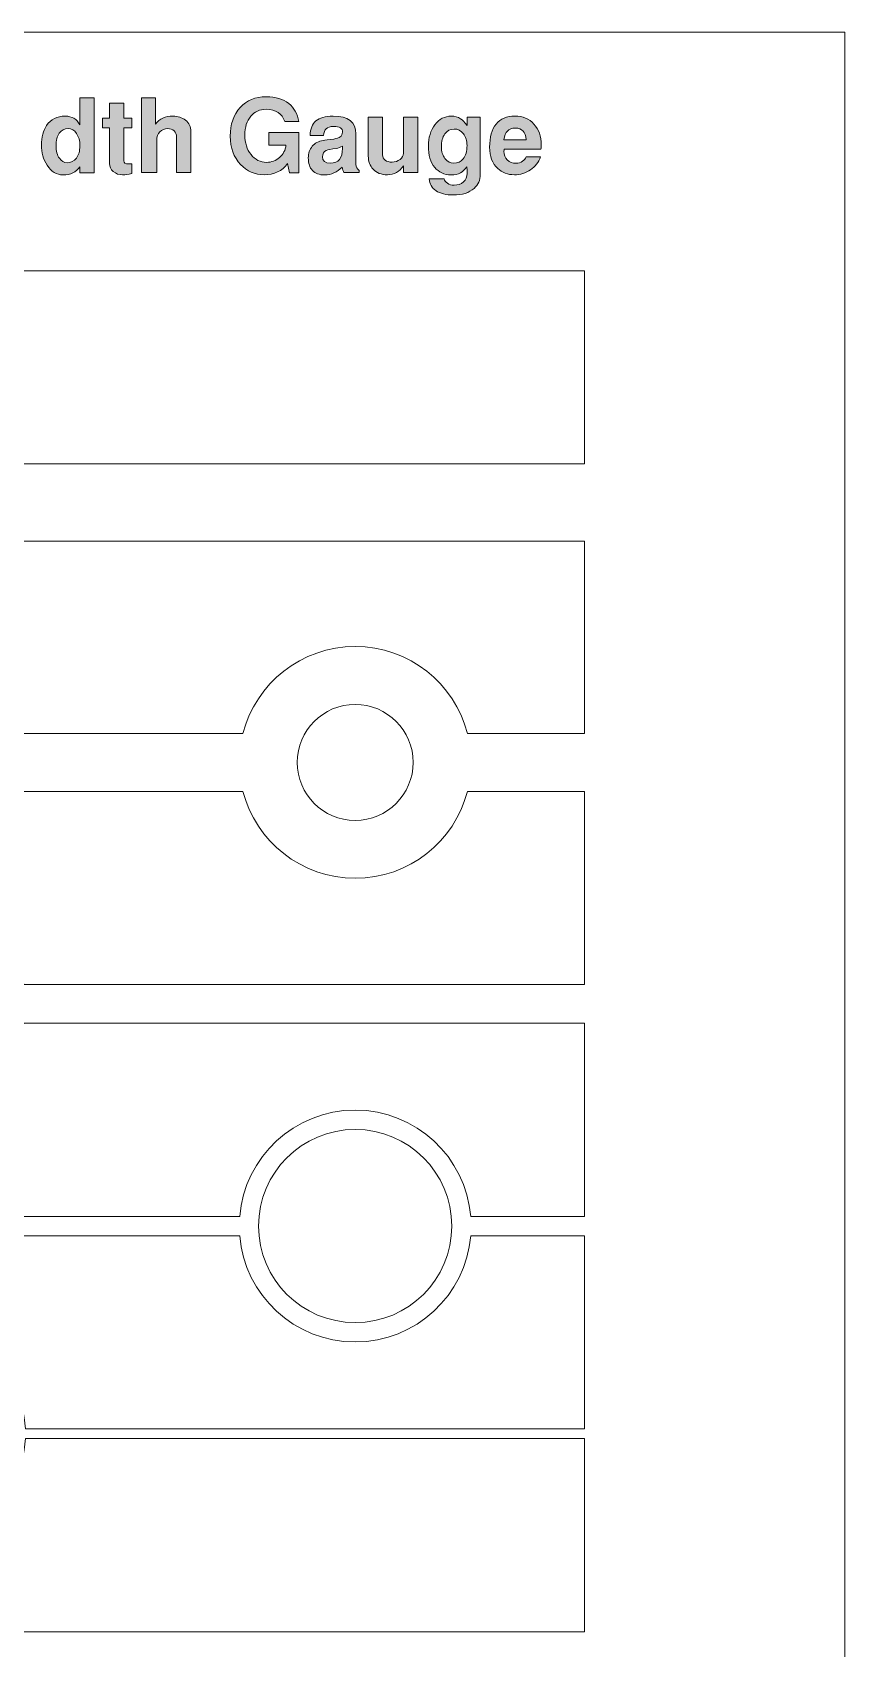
# Model space of a CAD drawing. Header units: inches. Extents: x 0.74 to 7.95, y -5.44 to -0.45.
# Drawn here: x 6.3 to 7.954, y -3.746 to -0.452 of the extents above; entities that cross this region are included whole.
import ezdxf

# ---------------------------------------------------------------- set-up
doc = ezdxf.new("R2010")
doc.units = ezdxf.units.IN
doc.header["$MEASUREMENT"] = 0
doc.layers.add('Layer 1', color=7, linetype='Continuous')

# ---------------------------------------------------------------- blocks, each defined once
blk = doc.blocks.new('block 56')
at = {"layer": 'Layer 1', "true_color": 0xed1f24}
h = blk.add_hatch(color=240, dxfattribs=at)
h.dxf.hatch_style = 2
edge = h.paths.add_edge_path()
edge.add_spline(control_points=[(6.4257, -0.7378), (6.4257, -0.7378), (6.3966, -0.7378), (6.3966, -0.7378), (6.3966, -0.7378), (6.3966, -0.7255), (6.3966, -0.7255), (6.3893, -0.7365), (6.3778, -0.742), (6.362, -0.742), (6.3492, -0.742), (6.3385, -0.7354), (6.3299, -0.7222), (6.3221, -0.7101), (6.3182, -0.6965), (6.3182, -0.6813), (6.3182, -0.6652), (6.3218, -0.6519), (6.3288, -0.6413), (6.3375, -0.6287), (6.3501, -0.6224), (6.3668, -0.6224), (6.3805, -0.6224), (6.3904, -0.6282), (6.3966, -0.6399), (6.3966, -0.6399), (6.3966, -0.5853), (6.3966, -0.5853), (6.3966, -0.5853), (6.4257, -0.5853), (6.4257, -0.5853), (6.4257, -0.5853), (6.4257, -0.7378), (6.4257, -0.7378)], knot_values=[0, 0, 0, 0, 1, 1, 1, 2, 2, 2, 3, 3, 3, 4, 4, 4, 5, 5, 5, 6, 6, 6, 7, 7, 7, 8, 8, 8, 9, 9, 9, 10, 10, 10, 11, 11, 11, 11], degree=3, periodic=1)
edge = h.paths.add_edge_path()
edge.add_spline(control_points=[(6.3966, -0.6831), (6.3966, -0.6727), (6.3943, -0.6642), (6.3897, -0.6576), (6.3851, -0.6509), (6.3794, -0.6476), (6.3725, -0.6476), (6.365, -0.6476), (6.3591, -0.6508), (6.3546, -0.6571), (6.3502, -0.6635), (6.348, -0.672), (6.348, -0.6827), (6.348, -0.6935), (6.3503, -0.702), (6.3549, -0.7082), (6.359, -0.7142), (6.3643, -0.7172), (6.3708, -0.7172), (6.3784, -0.7172), (6.3846, -0.714), (6.3894, -0.7077), (6.3942, -0.7014), (6.3966, -0.6932), (6.3966, -0.6831)], knot_values=[0, 0, 0, 0, 1, 1, 1, 2, 2, 2, 3, 3, 3, 4, 4, 4, 5, 5, 5, 6, 6, 6, 7, 7, 7, 8, 8, 8, 8], degree=3, periodic=1)
h = blk.add_hatch(color=240, dxfattribs=at)
h.dxf.hatch_style = 2
edge = h.paths.add_edge_path()
edge.add_spline(control_points=[(6.6226, -0.7372), (6.6226, -0.7372), (6.5934, -0.7372), (6.5934, -0.7372), (6.5934, -0.7372), (6.5934, -0.6651), (6.5934, -0.6651), (6.5934, -0.6597), (6.5918, -0.6554), (6.5884, -0.6523), (6.5851, -0.6492), (6.5809, -0.6476), (6.5757, -0.6476), (6.5692, -0.6476), (6.5638, -0.6498), (6.5595, -0.6544), (6.5552, -0.6589), (6.553, -0.6646), (6.553, -0.6714), (6.553, -0.6714), (6.553, -0.7372), (6.553, -0.7372), (6.553, -0.7372), (6.5218, -0.7372), (6.5218, -0.7372), (6.5218, -0.7372), (6.5218, -0.5853), (6.5218, -0.5853), (6.5218, -0.5853), (6.5509, -0.5853), (6.5509, -0.5853), (6.5509, -0.5853), (6.5509, -0.6384), (6.5509, -0.6384), (6.5588, -0.6277), (6.5705, -0.6224), (6.5859, -0.6224), (6.5961, -0.6224), (6.6046, -0.6251), (6.6116, -0.6305), (6.6189, -0.6363), (6.6226, -0.644), (6.6226, -0.6534), (6.6226, -0.6534), (6.6226, -0.7372), (6.6226, -0.7372)], knot_values=[0, 0, 0, 0, 1, 1, 1, 2, 2, 2, 3, 3, 3, 4, 4, 4, 5, 5, 5, 6, 6, 6, 7, 7, 7, 8, 8, 8, 9, 9, 9, 10, 10, 10, 11, 11, 11, 12, 12, 12, 13, 13, 13, 14, 14, 14, 15, 15, 15, 15], degree=3, periodic=1)
h = blk.add_hatch(color=240, dxfattribs=at)
h.dxf.hatch_style = 2
edge = h.paths.add_edge_path()
edge.add_spline(control_points=[(6.8424, -0.7378), (6.8424, -0.7378), (6.8234, -0.7378), (6.8234, -0.7378), (6.8234, -0.7378), (6.8197, -0.719), (6.8197, -0.719), (6.8083, -0.7342), (6.7922, -0.7418), (6.7716, -0.7418), (6.7528, -0.7418), (6.7369, -0.7348), (6.7238, -0.7209), (6.7098, -0.7061), (6.7028, -0.6869), (6.7028, -0.6634), (6.7028, -0.639), (6.7095, -0.6194), (6.7229, -0.6048), (6.7363, -0.5901), (6.754, -0.5828), (6.7761, -0.5828), (6.7953, -0.5828), (6.8106, -0.5874), (6.8222, -0.5968), (6.833, -0.6055), (6.8397, -0.6177), (6.8424, -0.6334), (6.8424, -0.6334), (6.8138, -0.6334), (6.8138, -0.6334), (6.8081, -0.6168), (6.7956, -0.6084), (6.7762, -0.6084), (6.763, -0.6084), (6.7524, -0.6132), (6.7445, -0.6227), (6.7366, -0.6322), (6.7326, -0.6449), (6.7326, -0.6608), (6.7326, -0.6769), (6.7368, -0.6902), (6.7451, -0.7007), (6.7535, -0.7113), (6.7641, -0.7165), (6.7769, -0.7165), (6.787, -0.7165), (6.7959, -0.7132), (6.8034, -0.7066), (6.8109, -0.7), (6.8152, -0.6916), (6.8163, -0.6813), (6.8163, -0.6813), (6.7813, -0.6813), (6.7813, -0.6813), (6.7813, -0.6813), (6.7813, -0.6555), (6.7813, -0.6555), (6.7813, -0.6555), (6.8424, -0.6555), (6.8424, -0.6555), (6.8424, -0.6555), (6.8424, -0.7378), (6.8424, -0.7378)], knot_values=[0, 0, 0, 0, 1, 1, 1, 2, 2, 2, 3, 3, 3, 4, 4, 4, 5, 5, 5, 6, 6, 6, 7, 7, 7, 8, 8, 8, 9, 9, 9, 10, 10, 10, 11, 11, 11, 12, 12, 12, 13, 13, 13, 14, 14, 14, 15, 15, 15, 16, 16, 16, 17, 17, 17, 18, 18, 18, 19, 19, 19, 20, 20, 20, 21, 21, 21, 21], degree=3, periodic=1)
h = blk.add_hatch(color=240, dxfattribs=at)
h.dxf.hatch_style = 2
edge = h.paths.add_edge_path()
edge.add_spline(control_points=[(6.5022, -0.7395), (6.4954, -0.7411), (6.4892, -0.742), (6.4836, -0.742), (6.4763, -0.742), (6.47, -0.7397), (6.4647, -0.7352), (6.4594, -0.7307), (6.4568, -0.7253), (6.4568, -0.719), (6.4568, -0.719), (6.4568, -0.6459), (6.4568, -0.6459), (6.4568, -0.6459), (6.4424, -0.6459), (6.4424, -0.6459), (6.4424, -0.6459), (6.4424, -0.6265), (6.4424, -0.6265), (6.4424, -0.6265), (6.4568, -0.6265), (6.4568, -0.6265), (6.4568, -0.6265), (6.4568, -0.5959), (6.4568, -0.5959), (6.4568, -0.5959), (6.4859, -0.5959), (6.4859, -0.5959), (6.4859, -0.5959), (6.4859, -0.6265), (6.4859, -0.6265), (6.4859, -0.6265), (6.5022, -0.6265), (6.5022, -0.6265), (6.5022, -0.6265), (6.5022, -0.6459), (6.5022, -0.6459), (6.5022, -0.6459), (6.4859, -0.6459), (6.4859, -0.6459), (6.4859, -0.6459), (6.4859, -0.7132), (6.4859, -0.7132), (6.4859, -0.7175), (6.4892, -0.7197), (6.4957, -0.7197), (6.4972, -0.7195), (6.4994, -0.7194), (6.5022, -0.7193), (6.5022, -0.7193), (6.5022, -0.7395), (6.5022, -0.7395)], knot_values=[0, 0, 0, 0, 1, 1, 1, 2, 2, 2, 3, 3, 3, 4, 4, 4, 5, 5, 5, 6, 6, 6, 7, 7, 7, 8, 8, 8, 9, 9, 9, 10, 10, 10, 11, 11, 11, 12, 12, 12, 13, 13, 13, 14, 14, 14, 15, 15, 15, 16, 16, 16, 17, 17, 17, 17], degree=3, periodic=1)
h = blk.add_hatch(color=240, dxfattribs=at)
h.dxf.hatch_style = 2
edge = h.paths.add_edge_path()
edge.add_spline(control_points=[(6.9653, -0.7372), (6.9653, -0.7372), (6.9343, -0.7372), (6.9343, -0.7372), (6.9329, -0.735), (6.9318, -0.7313), (6.9311, -0.7261), (6.9204, -0.7368), (6.9084, -0.7422), (6.8951, -0.7422), (6.8843, -0.7422), (6.876, -0.7391), (6.8703, -0.7331), (6.8646, -0.7271), (6.8618, -0.7185), (6.8618, -0.7074), (6.8618, -0.6982), (6.8645, -0.6904), (6.8699, -0.6838), (6.8753, -0.6773), (6.8826, -0.6734), (6.8918, -0.672), (6.8961, -0.6714), (6.9034, -0.6704), (6.9136, -0.669), (6.9197, -0.6681), (6.9242, -0.6666), (6.9269, -0.6646), (6.9296, -0.6626), (6.9311, -0.6593), (6.9313, -0.6549), (6.9318, -0.6472), (6.9257, -0.6434), (6.9132, -0.6434), (6.9002, -0.6434), (6.8934, -0.6495), (6.893, -0.6617), (6.893, -0.6617), (6.8653, -0.6617), (6.8653, -0.6617), (6.8659, -0.6484), (6.8698, -0.6385), (6.8773, -0.6321), (6.8847, -0.6256), (6.8963, -0.6224), (6.9122, -0.6224), (6.9433, -0.6224), (6.9588, -0.6344), (6.9588, -0.6584), (6.9588, -0.6584), (6.9588, -0.7207), (6.9588, -0.7207), (6.9588, -0.7256), (6.961, -0.7298), (6.9653, -0.7334), (6.9653, -0.7334), (6.9653, -0.7372), (6.9653, -0.7372)], knot_values=[0, 0, 0, 0, 1, 1, 1, 2, 2, 2, 3, 3, 3, 4, 4, 4, 5, 5, 5, 6, 6, 6, 7, 7, 7, 8, 8, 8, 9, 9, 9, 10, 10, 10, 11, 11, 11, 12, 12, 12, 13, 13, 13, 14, 14, 14, 15, 15, 15, 16, 16, 16, 17, 17, 17, 18, 18, 18, 19, 19, 19, 19], degree=3, periodic=1)
edge = h.paths.add_edge_path()
edge.add_spline(control_points=[(6.9313, -0.688), (6.9313, -0.688), (6.9313, -0.6836), (6.9313, -0.6836), (6.9272, -0.686), (6.9229, -0.6874), (6.9186, -0.688), (6.9084, -0.6892), (6.9015, -0.6908), (6.898, -0.6926), (6.8932, -0.6949), (6.8907, -0.6991), (6.8907, -0.7051), (6.8907, -0.7137), (6.8961, -0.718), (6.9068, -0.718), (6.9232, -0.718), (6.9313, -0.708), (6.9313, -0.688)], knot_values=[0, 0, 0, 0, 1, 1, 1, 2, 2, 2, 3, 3, 3, 4, 4, 4, 5, 5, 5, 6, 6, 6, 6], degree=3, periodic=1)
h = blk.add_hatch(color=240, dxfattribs=at)
h.dxf.hatch_style = 2
edge = h.paths.add_edge_path()
edge.add_spline(control_points=[(7.0847, -0.7372), (7.0847, -0.7372), (7.0555, -0.7372), (7.0555, -0.7372), (7.0555, -0.7372), (7.0555, -0.7236), (7.0555, -0.7236), (7.0479, -0.7357), (7.037, -0.7418), (7.023, -0.7418), (7.0105, -0.7418), (7.0008, -0.738), (6.9938, -0.7305), (6.9873, -0.7236), (6.984, -0.7146), (6.984, -0.7036), (6.984, -0.7036), (6.984, -0.6243), (6.984, -0.6243), (6.984, -0.6243), (7.0132, -0.6243), (7.0132, -0.6243), (7.0132, -0.6243), (7.0132, -0.7013), (7.0132, -0.7013), (7.0132, -0.7059), (7.0149, -0.7095), (7.0184, -0.7122), (7.0219, -0.7148), (7.0265, -0.7161), (7.0324, -0.7161), (7.0386, -0.7161), (7.044, -0.7143), (7.0486, -0.7107), (7.0532, -0.7071), (7.0555, -0.7029), (7.0555, -0.698), (7.0555, -0.698), (7.0555, -0.6243), (7.0555, -0.6243), (7.0555, -0.6243), (7.0847, -0.6243), (7.0847, -0.6243), (7.0847, -0.6243), (7.0847, -0.7372), (7.0847, -0.7372)], knot_values=[0, 0, 0, 0, 1, 1, 1, 2, 2, 2, 3, 3, 3, 4, 4, 4, 5, 5, 5, 6, 6, 6, 7, 7, 7, 8, 8, 8, 9, 9, 9, 10, 10, 10, 11, 11, 11, 12, 12, 12, 13, 13, 13, 14, 14, 14, 15, 15, 15, 15], degree=3, periodic=1)
h = blk.add_hatch(color=240, dxfattribs=at)
h.dxf.hatch_style = 2
edge = h.paths.add_edge_path()
edge.add_spline(control_points=[(7.212, -0.7413), (7.212, -0.7526), (7.2077, -0.762), (7.1993, -0.7697), (7.1894, -0.7786), (7.1753, -0.783), (7.157, -0.783), (7.1421, -0.783), (7.1304, -0.7801), (7.1219, -0.7744), (7.1133, -0.7686), (7.1087, -0.7606), (7.108, -0.7503), (7.108, -0.7503), (7.1386, -0.7503), (7.1386, -0.7503), (7.1393, -0.7536), (7.1415, -0.7566), (7.1453, -0.7591), (7.1491, -0.7617), (7.1535, -0.763), (7.1587, -0.763), (7.1665, -0.763), (7.1729, -0.7608), (7.1778, -0.7564), (7.1826, -0.7521), (7.1851, -0.7463), (7.1851, -0.739), (7.1851, -0.7315), (7.185, -0.7272), (7.1849, -0.7259), (7.1803, -0.7316), (7.1759, -0.7356), (7.1717, -0.7378), (7.1667, -0.7406), (7.1603, -0.742), (7.1526, -0.742), (7.1387, -0.742), (7.1276, -0.7369), (7.1193, -0.7268), (7.1107, -0.7162), (7.1063, -0.7017), (7.1063, -0.6832), (7.1063, -0.666), (7.1108, -0.6515), (7.1197, -0.6399), (7.1287, -0.6282), (7.1397, -0.6224), (7.1528, -0.6224), (7.1602, -0.6224), (7.1666, -0.6241), (7.1719, -0.6276), (7.1758, -0.6302), (7.1802, -0.6347), (7.1851, -0.6411), (7.1851, -0.6411), (7.1851, -0.6243), (7.1851, -0.6243), (7.1851, -0.6243), (7.212, -0.6243), (7.212, -0.6243), (7.212, -0.6243), (7.212, -0.7413), (7.212, -0.7413)], knot_values=[0, 0, 0, 0, 1, 1, 1, 2, 2, 2, 3, 3, 3, 4, 4, 4, 5, 5, 5, 6, 6, 6, 7, 7, 7, 8, 8, 8, 9, 9, 9, 10, 10, 10, 11, 11, 11, 12, 12, 12, 13, 13, 13, 14, 14, 14, 15, 15, 15, 16, 16, 16, 17, 17, 17, 18, 18, 18, 19, 19, 19, 20, 20, 20, 21, 21, 21, 21], degree=3, periodic=1)
edge = h.paths.add_edge_path()
edge.add_spline(control_points=[(7.1851, -0.6824), (7.1851, -0.6727), (7.1826, -0.6646), (7.1776, -0.6582), (7.1726, -0.6518), (7.1663, -0.6486), (7.1586, -0.6486), (7.1509, -0.6486), (7.1446, -0.652), (7.1399, -0.6587), (7.1352, -0.6655), (7.1328, -0.6741), (7.1328, -0.6847), (7.1328, -0.6943), (7.1353, -0.7023), (7.1402, -0.7087), (7.1451, -0.7152), (7.1511, -0.7184), (7.1582, -0.7184), (7.166, -0.7184), (7.1723, -0.7154), (7.1772, -0.7095), (7.1824, -0.7029), (7.1851, -0.6939), (7.1851, -0.6824)], knot_values=[0, 0, 0, 0, 1, 1, 1, 2, 2, 2, 3, 3, 3, 4, 4, 4, 5, 5, 5, 6, 6, 6, 7, 7, 7, 8, 8, 8, 8], degree=3, periodic=1)
h = blk.add_hatch(color=240, dxfattribs=at)
h.dxf.hatch_style = 2
edge = h.paths.add_edge_path()
edge.add_spline(control_points=[(7.3361, -0.6809), (7.3361, -0.6843), (7.3359, -0.6872), (7.3355, -0.6899), (7.3355, -0.6899), (7.2607, -0.6899), (7.2607, -0.6899), (7.2604, -0.6907), (7.2603, -0.692), (7.2603, -0.6938), (7.2603, -0.7012), (7.2626, -0.7071), (7.2671, -0.7116), (7.2716, -0.7162), (7.2776, -0.7184), (7.2849, -0.7184), (7.2897, -0.7184), (7.2941, -0.717), (7.2983, -0.7143), (7.302, -0.7116), (7.3043, -0.7086), (7.3053, -0.7053), (7.3053, -0.7053), (7.3349, -0.7053), (7.3349, -0.7053), (7.331, -0.7163), (7.3242, -0.7251), (7.3144, -0.7318), (7.3046, -0.7384), (7.2936, -0.7418), (7.2815, -0.7418), (7.2681, -0.7418), (7.2568, -0.7375), (7.2476, -0.729), (7.2366, -0.7189), (7.2311, -0.7044), (7.2311, -0.6855), (7.2311, -0.6652), (7.2355, -0.6496), (7.2444, -0.6387), (7.2532, -0.6278), (7.2658, -0.6224), (7.2824, -0.6224), (7.2985, -0.6224), (7.3115, -0.6278), (7.3213, -0.6385), (7.3312, -0.6493), (7.3361, -0.6634), (7.3361, -0.6809)], knot_values=[0, 0, 0, 0, 1, 1, 1, 2, 2, 2, 3, 3, 3, 4, 4, 4, 5, 5, 5, 6, 6, 6, 7, 7, 7, 8, 8, 8, 9, 9, 9, 10, 10, 10, 11, 11, 11, 12, 12, 12, 13, 13, 13, 14, 14, 14, 15, 15, 15, 16, 16, 16, 16], degree=3, periodic=1)
edge = h.paths.add_edge_path()
edge.add_spline(control_points=[(7.3053, -0.6703), (7.3045, -0.6546), (7.2972, -0.6468), (7.2834, -0.6468), (7.2696, -0.6468), (7.2618, -0.6546), (7.2603, -0.6703), (7.2603, -0.6703), (7.3053, -0.6703), (7.3053, -0.6703)], knot_values=[0, 0, 0, 0, 1, 1, 1, 2, 2, 2, 3, 3, 3, 3], degree=3, periodic=1)
at = {"layer": 'Layer 1', "lineweight": 0}
for points, knots in [([(6.4257, -0.7378), (6.4257, -0.7378), (6.3966, -0.7378), (6.3966, -0.7378), (6.3966, -0.7378), (6.3966, -0.7255), (6.3966, -0.7255), (6.3893, -0.7365), (6.3778, -0.742), (6.362, -0.742), (6.3492, -0.742), (6.3385, -0.7354), (6.3299, -0.7222), (6.3221, -0.7101), (6.3182, -0.6965), (6.3182, -0.6813), (6.3182, -0.6652), (6.3218, -0.6519), (6.3288, -0.6413), (6.3375, -0.6287), (6.3501, -0.6224), (6.3668, -0.6224), (6.3805, -0.6224), (6.3904, -0.6282), (6.3966, -0.6399), (6.3966, -0.6399), (6.3966, -0.5853), (6.3966, -0.5853), (6.3966, -0.5853), (6.4257, -0.5853), (6.4257, -0.5853), (6.4257, -0.5853), (6.4257, -0.7378), (6.4257, -0.7378)], [0, 0, 0, 0, 1, 1, 1, 2, 2, 2, 3, 3, 3, 4, 4, 4, 5, 5, 5, 6, 6, 6, 7, 7, 7, 8, 8, 8, 9, 9, 9, 10, 10, 10, 11, 11, 11, 11]), ([(6.6226, -0.7372), (6.6226, -0.7372), (6.5934, -0.7372), (6.5934, -0.7372), (6.5934, -0.7372), (6.5934, -0.6651), (6.5934, -0.6651), (6.5934, -0.6597), (6.5918, -0.6554), (6.5884, -0.6523), (6.5851, -0.6492), (6.5809, -0.6476), (6.5757, -0.6476), (6.5692, -0.6476), (6.5638, -0.6498), (6.5595, -0.6544), (6.5552, -0.6589), (6.553, -0.6646), (6.553, -0.6714), (6.553, -0.6714), (6.553, -0.7372), (6.553, -0.7372), (6.553, -0.7372), (6.5218, -0.7372), (6.5218, -0.7372), (6.5218, -0.7372), (6.5218, -0.5853), (6.5218, -0.5853), (6.5218, -0.5853), (6.5509, -0.5853), (6.5509, -0.5853), (6.5509, -0.5853), (6.5509, -0.6384), (6.5509, -0.6384), (6.5588, -0.6277), (6.5705, -0.6224), (6.5859, -0.6224), (6.5961, -0.6224), (6.6046, -0.6251), (6.6116, -0.6305), (6.6189, -0.6363), (6.6226, -0.644), (6.6226, -0.6534), (6.6226, -0.6534), (6.6226, -0.7372), (6.6226, -0.7372)], [0, 0, 0, 0, 1, 1, 1, 2, 2, 2, 3, 3, 3, 4, 4, 4, 5, 5, 5, 6, 6, 6, 7, 7, 7, 8, 8, 8, 9, 9, 9, 10, 10, 10, 11, 11, 11, 12, 12, 12, 13, 13, 13, 14, 14, 14, 15, 15, 15, 15]), ([(6.8424, -0.7378), (6.8424, -0.7378), (6.8234, -0.7378), (6.8234, -0.7378), (6.8234, -0.7378), (6.8197, -0.719), (6.8197, -0.719), (6.8083, -0.7342), (6.7922, -0.7418), (6.7716, -0.7418), (6.7528, -0.7418), (6.7369, -0.7348), (6.7238, -0.7209), (6.7098, -0.7061), (6.7028, -0.6869), (6.7028, -0.6634), (6.7028, -0.639), (6.7095, -0.6194), (6.7229, -0.6048), (6.7363, -0.5901), (6.754, -0.5828), (6.7761, -0.5828), (6.7953, -0.5828), (6.8106, -0.5874), (6.8222, -0.5968), (6.833, -0.6055), (6.8397, -0.6177), (6.8424, -0.6334), (6.8424, -0.6334), (6.8138, -0.6334), (6.8138, -0.6334), (6.8081, -0.6168), (6.7956, -0.6084), (6.7762, -0.6084), (6.763, -0.6084), (6.7524, -0.6132), (6.7445, -0.6227), (6.7366, -0.6322), (6.7326, -0.6449), (6.7326, -0.6608), (6.7326, -0.6769), (6.7368, -0.6902), (6.7451, -0.7007), (6.7535, -0.7113), (6.7641, -0.7165), (6.7769, -0.7165), (6.787, -0.7165), (6.7959, -0.7132), (6.8034, -0.7066), (6.8109, -0.7), (6.8152, -0.6916), (6.8163, -0.6813), (6.8163, -0.6813), (6.7813, -0.6813), (6.7813, -0.6813), (6.7813, -0.6813), (6.7813, -0.6555), (6.7813, -0.6555), (6.7813, -0.6555), (6.8424, -0.6555), (6.8424, -0.6555), (6.8424, -0.6555), (6.8424, -0.7378), (6.8424, -0.7378)], [0, 0, 0, 0, 1, 1, 1, 2, 2, 2, 3, 3, 3, 4, 4, 4, 5, 5, 5, 6, 6, 6, 7, 7, 7, 8, 8, 8, 9, 9, 9, 10, 10, 10, 11, 11, 11, 12, 12, 12, 13, 13, 13, 14, 14, 14, 15, 15, 15, 16, 16, 16, 17, 17, 17, 18, 18, 18, 19, 19, 19, 20, 20, 20, 21, 21, 21, 21]), ([(6.5022, -0.7395), (6.4954, -0.7411), (6.4892, -0.742), (6.4836, -0.742), (6.4763, -0.742), (6.47, -0.7397), (6.4647, -0.7352), (6.4594, -0.7307), (6.4568, -0.7253), (6.4568, -0.719), (6.4568, -0.719), (6.4568, -0.6459), (6.4568, -0.6459), (6.4568, -0.6459), (6.4424, -0.6459), (6.4424, -0.6459), (6.4424, -0.6459), (6.4424, -0.6265), (6.4424, -0.6265), (6.4424, -0.6265), (6.4568, -0.6265), (6.4568, -0.6265), (6.4568, -0.6265), (6.4568, -0.5959), (6.4568, -0.5959), (6.4568, -0.5959), (6.4859, -0.5959), (6.4859, -0.5959), (6.4859, -0.5959), (6.4859, -0.6265), (6.4859, -0.6265), (6.4859, -0.6265), (6.5022, -0.6265), (6.5022, -0.6265), (6.5022, -0.6265), (6.5022, -0.6459), (6.5022, -0.6459), (6.5022, -0.6459), (6.4859, -0.6459), (6.4859, -0.6459), (6.4859, -0.6459), (6.4859, -0.7132), (6.4859, -0.7132), (6.4859, -0.7175), (6.4892, -0.7197), (6.4957, -0.7197), (6.4972, -0.7195), (6.4994, -0.7194), (6.5022, -0.7193), (6.5022, -0.7193), (6.5022, -0.7395), (6.5022, -0.7395)], [0, 0, 0, 0, 1, 1, 1, 2, 2, 2, 3, 3, 3, 4, 4, 4, 5, 5, 5, 6, 6, 6, 7, 7, 7, 8, 8, 8, 9, 9, 9, 10, 10, 10, 11, 11, 11, 12, 12, 12, 13, 13, 13, 14, 14, 14, 15, 15, 15, 16, 16, 16, 17, 17, 17, 17]), ([(6.9653, -0.7372), (6.9653, -0.7372), (6.9343, -0.7372), (6.9343, -0.7372), (6.9329, -0.735), (6.9318, -0.7313), (6.9311, -0.7261), (6.9204, -0.7368), (6.9084, -0.7422), (6.8951, -0.7422), (6.8843, -0.7422), (6.876, -0.7391), (6.8703, -0.7331), (6.8646, -0.7271), (6.8618, -0.7185), (6.8618, -0.7074), (6.8618, -0.6982), (6.8645, -0.6904), (6.8699, -0.6838), (6.8753, -0.6773), (6.8826, -0.6734), (6.8918, -0.672), (6.8961, -0.6714), (6.9034, -0.6704), (6.9136, -0.669), (6.9197, -0.6681), (6.9242, -0.6666), (6.9269, -0.6646), (6.9296, -0.6626), (6.9311, -0.6593), (6.9313, -0.6549), (6.9318, -0.6472), (6.9257, -0.6434), (6.9132, -0.6434), (6.9002, -0.6434), (6.8934, -0.6495), (6.893, -0.6617), (6.893, -0.6617), (6.8653, -0.6617), (6.8653, -0.6617), (6.8659, -0.6484), (6.8698, -0.6385), (6.8773, -0.6321), (6.8847, -0.6256), (6.8963, -0.6224), (6.9122, -0.6224), (6.9433, -0.6224), (6.9588, -0.6344), (6.9588, -0.6584), (6.9588, -0.6584), (6.9588, -0.7207), (6.9588, -0.7207), (6.9588, -0.7256), (6.961, -0.7298), (6.9653, -0.7334), (6.9653, -0.7334), (6.9653, -0.7372), (6.9653, -0.7372)], [0, 0, 0, 0, 1, 1, 1, 2, 2, 2, 3, 3, 3, 4, 4, 4, 5, 5, 5, 6, 6, 6, 7, 7, 7, 8, 8, 8, 9, 9, 9, 10, 10, 10, 11, 11, 11, 12, 12, 12, 13, 13, 13, 14, 14, 14, 15, 15, 15, 16, 16, 16, 17, 17, 17, 18, 18, 18, 19, 19, 19, 19]), ([(7.0847, -0.7372), (7.0847, -0.7372), (7.0555, -0.7372), (7.0555, -0.7372), (7.0555, -0.7372), (7.0555, -0.7236), (7.0555, -0.7236), (7.0479, -0.7357), (7.037, -0.7418), (7.023, -0.7418), (7.0105, -0.7418), (7.0008, -0.738), (6.9938, -0.7305), (6.9873, -0.7236), (6.984, -0.7146), (6.984, -0.7036), (6.984, -0.7036), (6.984, -0.6243), (6.984, -0.6243), (6.984, -0.6243), (7.0132, -0.6243), (7.0132, -0.6243), (7.0132, -0.6243), (7.0132, -0.7013), (7.0132, -0.7013), (7.0132, -0.7059), (7.0149, -0.7095), (7.0184, -0.7122), (7.0219, -0.7148), (7.0265, -0.7161), (7.0324, -0.7161), (7.0386, -0.7161), (7.044, -0.7143), (7.0486, -0.7107), (7.0532, -0.7071), (7.0555, -0.7029), (7.0555, -0.698), (7.0555, -0.698), (7.0555, -0.6243), (7.0555, -0.6243), (7.0555, -0.6243), (7.0847, -0.6243), (7.0847, -0.6243), (7.0847, -0.6243), (7.0847, -0.7372), (7.0847, -0.7372)], [0, 0, 0, 0, 1, 1, 1, 2, 2, 2, 3, 3, 3, 4, 4, 4, 5, 5, 5, 6, 6, 6, 7, 7, 7, 8, 8, 8, 9, 9, 9, 10, 10, 10, 11, 11, 11, 12, 12, 12, 13, 13, 13, 14, 14, 14, 15, 15, 15, 15]), ([(7.212, -0.7413), (7.212, -0.7526), (7.2077, -0.762), (7.1993, -0.7697), (7.1894, -0.7786), (7.1753, -0.783), (7.157, -0.783), (7.1421, -0.783), (7.1304, -0.7801), (7.1219, -0.7744), (7.1133, -0.7686), (7.1087, -0.7606), (7.108, -0.7503), (7.108, -0.7503), (7.1386, -0.7503), (7.1386, -0.7503), (7.1393, -0.7536), (7.1415, -0.7566), (7.1453, -0.7591), (7.1491, -0.7617), (7.1535, -0.763), (7.1587, -0.763), (7.1665, -0.763), (7.1729, -0.7608), (7.1778, -0.7564), (7.1826, -0.7521), (7.1851, -0.7463), (7.1851, -0.739), (7.1851, -0.7315), (7.185, -0.7272), (7.1849, -0.7259), (7.1803, -0.7316), (7.1759, -0.7356), (7.1717, -0.7378), (7.1667, -0.7406), (7.1603, -0.742), (7.1526, -0.742), (7.1387, -0.742), (7.1276, -0.7369), (7.1193, -0.7268), (7.1107, -0.7162), (7.1063, -0.7017), (7.1063, -0.6832), (7.1063, -0.666), (7.1108, -0.6515), (7.1197, -0.6399), (7.1287, -0.6282), (7.1397, -0.6224), (7.1528, -0.6224), (7.1602, -0.6224), (7.1666, -0.6241), (7.1719, -0.6276), (7.1758, -0.6302), (7.1802, -0.6347), (7.1851, -0.6411), (7.1851, -0.6411), (7.1851, -0.6243), (7.1851, -0.6243), (7.1851, -0.6243), (7.212, -0.6243), (7.212, -0.6243), (7.212, -0.6243), (7.212, -0.7413), (7.212, -0.7413)], [0, 0, 0, 0, 1, 1, 1, 2, 2, 2, 3, 3, 3, 4, 4, 4, 5, 5, 5, 6, 6, 6, 7, 7, 7, 8, 8, 8, 9, 9, 9, 10, 10, 10, 11, 11, 11, 12, 12, 12, 13, 13, 13, 14, 14, 14, 15, 15, 15, 16, 16, 16, 17, 17, 17, 18, 18, 18, 19, 19, 19, 20, 20, 20, 21, 21, 21, 21]), ([(7.3361, -0.6809), (7.3361, -0.6843), (7.3359, -0.6872), (7.3355, -0.6899), (7.3355, -0.6899), (7.2607, -0.6899), (7.2607, -0.6899), (7.2604, -0.6907), (7.2603, -0.692), (7.2603, -0.6938), (7.2603, -0.7012), (7.2626, -0.7071), (7.2671, -0.7116), (7.2716, -0.7162), (7.2776, -0.7184), (7.2849, -0.7184), (7.2897, -0.7184), (7.2941, -0.717), (7.2983, -0.7143), (7.302, -0.7116), (7.3043, -0.7086), (7.3053, -0.7053), (7.3053, -0.7053), (7.3349, -0.7053), (7.3349, -0.7053), (7.331, -0.7163), (7.3242, -0.7251), (7.3144, -0.7318), (7.3046, -0.7384), (7.2936, -0.7418), (7.2815, -0.7418), (7.2681, -0.7418), (7.2568, -0.7375), (7.2476, -0.729), (7.2366, -0.7189), (7.2311, -0.7044), (7.2311, -0.6855), (7.2311, -0.6652), (7.2355, -0.6496), (7.2444, -0.6387), (7.2532, -0.6278), (7.2658, -0.6224), (7.2824, -0.6224), (7.2985, -0.6224), (7.3115, -0.6278), (7.3213, -0.6385), (7.3312, -0.6493), (7.3361, -0.6634), (7.3361, -0.6809)], [0, 0, 0, 0, 1, 1, 1, 2, 2, 2, 3, 3, 3, 4, 4, 4, 5, 5, 5, 6, 6, 6, 7, 7, 7, 8, 8, 8, 9, 9, 9, 10, 10, 10, 11, 11, 11, 12, 12, 12, 13, 13, 13, 14, 14, 14, 15, 15, 15, 16, 16, 16, 16]), ([(6.3966, -0.6831), (6.3966, -0.6727), (6.3943, -0.6642), (6.3897, -0.6576), (6.3851, -0.6509), (6.3794, -0.6476), (6.3725, -0.6476), (6.365, -0.6476), (6.3591, -0.6508), (6.3546, -0.6571), (6.3502, -0.6635), (6.348, -0.672), (6.348, -0.6827), (6.348, -0.6935), (6.3503, -0.702), (6.3549, -0.7082), (6.359, -0.7142), (6.3643, -0.7172), (6.3708, -0.7172), (6.3784, -0.7172), (6.3846, -0.714), (6.3894, -0.7077), (6.3942, -0.7014), (6.3966, -0.6932), (6.3966, -0.6831)], [0, 0, 0, 0, 1, 1, 1, 2, 2, 2, 3, 3, 3, 4, 4, 4, 5, 5, 5, 6, 6, 6, 7, 7, 7, 8, 8, 8, 8]), ([(7.1851, -0.6824), (7.1851, -0.6727), (7.1826, -0.6646), (7.1776, -0.6582), (7.1726, -0.6518), (7.1663, -0.6486), (7.1586, -0.6486), (7.1509, -0.6486), (7.1446, -0.652), (7.1399, -0.6587), (7.1352, -0.6655), (7.1328, -0.6741), (7.1328, -0.6847), (7.1328, -0.6943), (7.1353, -0.7023), (7.1402, -0.7087), (7.1451, -0.7152), (7.1511, -0.7184), (7.1582, -0.7184), (7.166, -0.7184), (7.1723, -0.7154), (7.1772, -0.7095), (7.1824, -0.7029), (7.1851, -0.6939), (7.1851, -0.6824)], [0, 0, 0, 0, 1, 1, 1, 2, 2, 2, 3, 3, 3, 4, 4, 4, 5, 5, 5, 6, 6, 6, 7, 7, 7, 8, 8, 8, 8]), ([(7.3053, -0.6703), (7.3045, -0.6546), (7.2972, -0.6468), (7.2834, -0.6468), (7.2696, -0.6468), (7.2618, -0.6546), (7.2603, -0.6703), (7.2603, -0.6703), (7.3053, -0.6703), (7.3053, -0.6703)], [0, 0, 0, 0, 1, 1, 1, 2, 2, 2, 3, 3, 3, 3]), ([(6.9313, -0.688), (6.9313, -0.688), (6.9313, -0.6836), (6.9313, -0.6836), (6.9272, -0.686), (6.9229, -0.6874), (6.9186, -0.688), (6.9084, -0.6892), (6.9015, -0.6908), (6.898, -0.6926), (6.8932, -0.6949), (6.8907, -0.6991), (6.8907, -0.7051), (6.8907, -0.7137), (6.8961, -0.718), (6.9068, -0.718), (6.9232, -0.718), (6.9313, -0.708), (6.9313, -0.688)], [0, 0, 0, 0, 1, 1, 1, 2, 2, 2, 3, 3, 3, 4, 4, 4, 5, 5, 5, 6, 6, 6, 6])]:
    blk.add_open_spline(points, degree=3, knots=knots, dxfattribs=at)
blk = doc.blocks.new('block 45')
at = {"layer": 'Layer 1', "color": 250, "lineweight": 5, "true_color": 0x221f1f}
blk.add_lwpolyline([(7.9542, -5.4444), (4.61, -5.4444), (4.61, -0.4515), (7.9542, -0.4515), (7.9542, -5.4444)], dxfattribs=at)
at = {"layer": 'Layer 1', "color": 18, "lineweight": 5, "true_color": 0x010101}
for points in [[(5.4555, -1.3312), (5.4555, -0.9375), (7.424, -0.9375), (7.424, -1.3312)], [(7.424, -1.4886), (7.424, -1.8803)], [(7.424, -1.9984), (7.424, -2.3921)], [(7.424, -2.4709), (7.424, -2.8646)], [(7.424, -2.9039), (7.424, -3.2976)], [(7.424, -3.3173), (7.424, -3.711), (5.4555, -3.711), (5.4555, -3.3173)]]:
    blk.add_lwpolyline(points, dxfattribs=at)
for points in [[(7.424, -1.3312), (7.424, -1.3312), (6.2723, -1.3312), (6.2723, -1.3312), (6.2398, -1.2395), (6.1526, -1.1737), (6.0498, -1.1737), (5.947, -1.1737), (5.8598, -1.2395), (5.8273, -1.3312), (5.8273, -1.3312), (5.4555, -1.3312), (5.4555, -1.3312)], [(5.4555, -1.4886), (5.4555, -1.4886), (5.8273, -1.4886), (5.8273, -1.4886), (5.8598, -1.5803), (5.947, -1.6461), (6.0498, -1.6461), (6.1526, -1.6461), (6.2399, -1.5803), (6.2723, -1.4886), (6.2723, -1.4886), (7.424, -1.4886), (7.424, -1.4886)], [(7.424, -1.8803), (7.424, -1.8803), (7.1858, -1.8803), (7.1858, -1.8803), (7.1595, -1.7785), (7.0673, -1.7032), (6.9573, -1.7032), (6.8473, -1.7032), (6.7551, -1.7785), (6.7288, -1.8803), (6.7288, -1.8803), (5.4555, -1.8803), (5.4555, -1.8803)], [(6.9573, -2.0575), (6.8921, -2.0575), (6.8392, -2.0046), (6.8392, -1.9394), (6.8392, -1.8741), (6.8921, -1.8213), (6.9573, -1.8213), (7.0225, -1.8213), (7.0754, -1.8741), (7.0754, -1.9394), (7.0754, -2.0046), (7.0225, -2.0575), (6.9573, -2.0575)], [(5.4555, -1.9984), (5.4555, -1.9984), (6.7288, -1.9984), (6.7288, -1.9984), (6.7551, -2.1003), (6.8473, -2.1756), (6.9573, -2.1756), (7.0673, -2.1756), (7.1595, -2.1003), (7.1858, -1.9984), (7.1858, -1.9984), (7.424, -1.9984), (7.424, -1.9984)], [(7.424, -2.3921), (7.424, -2.3921), (6.2825, -2.3921), (6.2825, -2.3921), (6.2637, -2.2804), (6.1668, -2.1953), (6.0498, -2.1953), (5.9328, -2.1953), (5.8359, -2.2804), (5.8171, -2.3921), (5.8171, -2.3921), (5.4555, -2.3921), (5.4555, -2.3921)], [(5.4555, -2.4709), (5.4555, -2.4709), (5.8171, -2.4709), (5.8171, -2.4709), (5.8359, -2.5825), (5.9328, -2.6677), (6.0498, -2.6677), (6.1668, -2.6677), (6.2637, -2.5825), (6.2825, -2.4709), (6.2825, -2.4709), (7.424, -2.4709), (7.424, -2.4709)], [(7.424, -2.8646), (7.424, -2.8646), (7.1925, -2.8646), (7.1925, -2.8646), (7.1825, -2.7433), (7.0811, -2.648), (6.9573, -2.648), (6.8335, -2.648), (6.7321, -2.7433), (6.7221, -2.8646), (6.7221, -2.8646), (5.4555, -2.8646), (5.4555, -2.8646)], [(6.9573, -3.0811), (6.8486, -3.0811), (6.7605, -2.993), (6.7605, -2.8843), (6.7605, -2.7755), (6.8486, -2.6874), (6.9573, -2.6874), (7.066, -2.6874), (7.1541, -2.7755), (7.1541, -2.8843), (7.1541, -2.993), (7.066, -3.0811), (6.9573, -3.0811)], [(5.4555, -2.9039), (5.4555, -2.9039), (6.7221, -2.9039), (6.7221, -2.9039), (6.7321, -3.0252), (6.8335, -3.1205), (6.9573, -3.1205), (7.0811, -3.1205), (7.1825, -3.0252), (7.1925, -2.9039), (7.1925, -2.9039), (7.424, -2.9039), (7.424, -2.9039)], [(7.424, -3.2976), (7.424, -3.2976), (6.2855, -3.2976), (6.2855, -3.2976), (6.2803, -3.1718), (6.177, -3.0713), (6.0498, -3.0713), (5.9227, -3.0713), (5.8193, -3.1718), (5.8141, -3.2976), (5.8141, -3.2976), (5.4555, -3.2976), (5.4555, -3.2976)], [(5.4555, -3.3173), (5.4555, -3.3173), (5.8141, -3.3173), (5.8141, -3.3173), (5.8193, -3.4432), (5.9227, -3.5437), (6.0498, -3.5437), (6.177, -3.5437), (6.2803, -3.4432), (6.2855, -3.3173), (6.2855, -3.3173), (7.424, -3.3173), (7.424, -3.3173)]]:
    blk.add_open_spline(points, degree=3, knots=[0, 0, 0, 0, 1, 1, 1, 2, 2, 2, 3, 3, 3, 4, 4, 4, 4], dxfattribs=at)
at = {"layer": 'Layer 1'}
blk.add_blockref('block 56', (0, 0), dxfattribs=at)

msp = doc.modelspace()

# ---------------------------------------------------------------- block references
at = {"layer": 'Layer 1'}
msp.add_blockref('block 45', (0, 0), dxfattribs=at)

doc.saveas('drawing.dxf')
